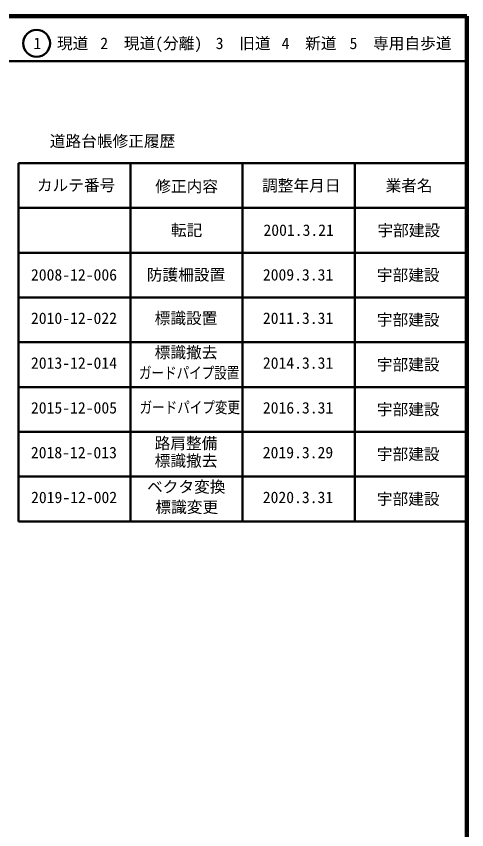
# Model space of a CAD drawing. Units: millimetres, scale not verified. Extents: x -116516170 to 680000, y -184933146 to 380000.
# Drawn here: x 579500 to 680000, y 198357 to 380000 of the extents above; entities that cross this region are included whole.
import ezdxf
from ezdxf.enums import TextEntityAlignment as Align

# ---------------------------------------------------------------- set-up
doc = ezdxf.new("R2010")
doc.units = ezdxf.units.MM
doc.header["$LTSCALE"] = 1000
for name, color, linetype, lineweight in [('M-TTL', 2, 'Continuous', 13), ('M-TTL-FRAM', 2, 'Continuous', 50), ('M-TTL-LINE', 7, 'Continuous', 50), ('M-TTL-TXT', 7, 'Continuous', 50)]:
    doc.layers.add(name, color=color, linetype=linetype, lineweight=lineweight)
doc.styles.add('ＭＳ ゴシック', font='')
doc.styles.get('ＭＳ ゴシック').set_extended_font_data('MS Gothic')

msp = doc.modelspace()

# ---------------------------------------------------------------- linework, layer by layer
at = {"layer": 'M-TTL', "lineweight": 140}
for p, q in [((680000, 380000), (40000, 380000)), ((680000, 20000), (680000, 380000))]:
    msp.add_line(p, q, dxfattribs=at)
at = {"layer": 'M-TTL-FRAM'}
for p, q in [((580000, 347197), (580000, 267197)), ((580000, 347197), (680000, 347197)), ((580000, 267197), (680000, 267197))]:
    msp.add_line(p, q, dxfattribs=at)
at = {"layer": 'M-TTL-LINE'}
for p, q in [((40000, 370000), (680000, 370000)), ((605000, 347197), (605000, 267197)), ((630000, 347197), (630000, 267197)), ((655000, 347197), (655000, 267197)), ((580000, 337197), (680000, 337197)), ((580000, 327197), (680000, 327197)), ((580000, 317197), (680000, 317197)), ((580000, 307197), (680000, 307197)), ((580000, 297197), (680000, 297197)), ((580000, 287197), (680000, 287197)), ((580000, 277197), (680000, 277197))]:
    msp.add_line(p, q, dxfattribs=at)
at = {"layer": 'M-TTL-TXT'}
msp.add_circle((584031, 373958), 3000, dxfattribs=at)

# ---------------------------------------------------------------- texts
at = {"layer": 'M-TTL-TXT', "style": 'ＭＳ ゴシック'}
for s, p in [('1\u3000現道', (589448, 373958)), ('2\u3000現道(分離)', (609619, 373958)), ('3\u3000旧道', (630121, 373958)), ('4\u3000新道', (644824, 373958)), ('5\u3000専用自歩道', (665228, 373958)), ('道路台帳修正履歴', (600968, 352113)), ('カルテ番号', (592839, 342277)), ('修正内容', (617509, 342023)), ('調整年月日', (643089, 342197)), ('業者名', (667134, 342197)), ('転記', (617500, 332245)), ('2001.3.21', (642500, 332245)), ('宇部建設', (667077, 332189)), ('2008-12-006', (592375, 322271)), ('防護柵設置', (617369, 322277)), ('2009.3.31', (642369, 322277)), ('宇部建設', (666946, 322220)), ('宇部建設', (666946, 312220)), ('宇部建設', (666946, 302220)), ('宇部建設', (666946, 292220)), ('宇部建設', (666946, 282220)), ('宇部建設', (666946, 272220))]:
    msp.add_text(s, height=2566, dxfattribs=at).set_placement(p, align=Align.MIDDLE_CENTER)
for s, p in [('2010-12-022', (592375, 310521)), ('標識設置', (617369, 310527)), ('2011.3.31', (642369, 310527)), ('標識撤去', (617369, 302898)), ('2013-12-014', (592375, 300521)), ('2014.3.31', (642369, 300527)), ('2015-12-005', (592375, 290521)), ('2016.3.31', (642369, 290527))]:
    msp.add_text(s, height=2566, dxfattribs=at).set_placement(p, align=Align.BOTTOM_CENTER)
at = {"layer": 'M-TTL-TXT', "style": 'ＭＳ ゴシック', "width": 0.8}
for s, p in [('ガードパイプ設置', (606869, 298334)), ('ガードパイプ変更', (607013, 290611))]:
    msp.add_text(s, height=2566, dxfattribs=at).set_placement(p, align=Align.BOTTOM_LEFT)
at = {"layer": 'M-TTL-TXT', "style": 'ＭＳ ゴシック'}
for s, p in [('路肩整備', (610369, 282611)), ('2018-12-013', (582750, 280521)), ('2019.3.29', (634494, 280527)), ('標識撤去', (610369, 278703)), ('ベクタ変換', (608679, 272873)), ('2020.3.31', (634494, 270527)), ('標識変更', (610546, 268341))]:
    msp.add_text(s, height=2566, dxfattribs=at).set_placement(p, align=Align.BOTTOM_LEFT)
msp.add_text('2019-12-002', height=2566, dxfattribs=at).set_placement((602000, 270521), align=Align.BOTTOM_RIGHT)

doc.saveas('drawing.dxf')
